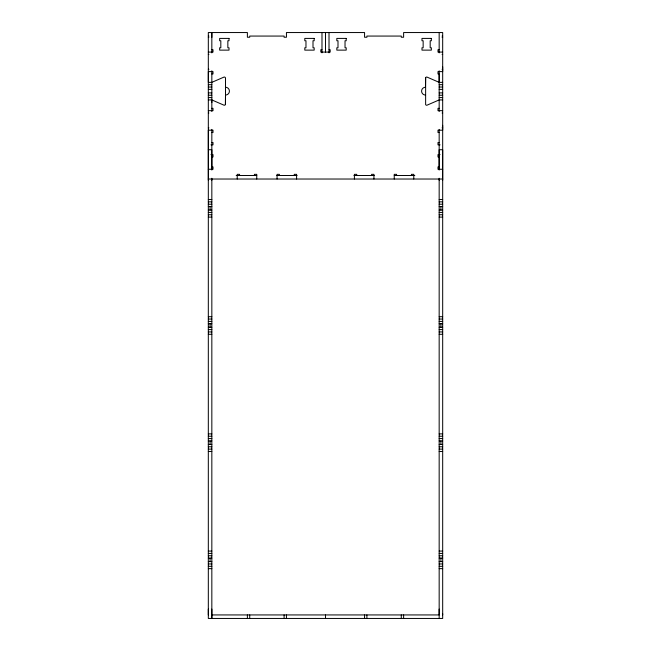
<?xml version="1.0" encoding="UTF-8"?>
<svg xmlns="http://www.w3.org/2000/svg" width="651" height="651" viewBox="0 0 651 651"><rect width="100%" height="100%" fill="white"/><g stroke="black" fill="none" stroke-linecap="round" stroke-linejoin="round"><path stroke-width="0.98" d="M210.078 561.618L210.078 558.102M210.078 444.438L210.078 440.922M210.078 327.258L210.078 323.742M210.078 210.078L210.078 206.562M211.835 178.244L211.835 618.45L211.835 609.076M211.835 170.057L211.835 149.73L208.32 149.73M211.835 102.614L211.835 99.928L208.32 99.928M211.835 37.432L211.835 32.55L211.835 52.894M439.165 609.076L439.165 614.935L211.835 614.935M439.165 618.45L439.165 178.244M439.165 170.057L439.165 149.73L442.68 149.73L442.68 618.45L208.32 618.45L208.32 130.2L213.007 130.2L213.007 132.544L211.835 132.544M442.68 82.352L439.165 82.352L439.165 73.954L437.993 73.954L437.993 71.61L442.68 71.61L442.68 66.727M440.922 561.618L440.922 558.102M440.922 444.438L440.922 440.922M440.922 327.258L440.922 323.742M440.922 210.078L440.922 206.562M442.68 125.317L442.68 130.2L437.993 130.2L437.993 132.544L439.165 132.544M225.368 104.624L225.506 95.046A3.906 3.906 0 0 0 229.412 91.14A3.906 3.906 0 0 0 225.506 87.234M439.165 82.352L427.129 77.135A1.172 1.172 0 0 0 425.632 77.656L425.494 87.234A3.906 3.906 0 0 0 421.588 91.14A3.906 3.906 0 0 0 425.494 95.046M425.632 77.656L425.632 104.624A1.172 1.172 0 0 0 427.129 105.145L439.165 99.928L442.68 99.928M208.32 36.065L208.906 36.065M442.094 36.065L442.68 36.065M208.32 37.237L208.906 37.237M442.094 37.237L442.68 37.237M211.835 49.736L213.007 49.736L213.007 52.08L208.32 52.08M321.985 49.736L320.813 49.736L320.813 52.08L330.187 52.08L330.187 49.736L329.015 49.736M439.165 49.736L437.993 49.736L437.993 52.08L442.68 52.08M208.32 54.424L208.906 54.424M442.094 54.424L442.68 54.424M208.32 69.266L208.906 69.266M442.094 69.266L442.68 69.266M211.835 73.954L213.007 73.954L213.007 71.61L208.32 71.61L208.32 82.352L211.835 82.352L223.871 77.135A1.172 1.172 0 0 1 225.506 78.21L225.506 104.07A1.172 1.172 0 0 1 223.871 105.145L211.835 99.928M208.32 84.695L211.835 84.695M439.165 84.695L442.68 84.695M208.32 87.039L211.835 87.039M439.165 87.039L442.68 87.039M208.32 89.382L211.835 89.382M439.165 89.382L442.68 89.382M208.32 92.898L211.835 92.898M439.165 92.898L442.68 92.898M208.32 95.241L211.835 95.241M439.165 95.241L442.68 95.241M208.32 97.585L211.835 97.585M439.165 97.585L442.68 97.585M211.835 108.326L213.007 108.326L213.007 110.67L208.32 110.67M439.165 108.326L437.993 108.326L437.993 110.67L442.68 110.67M208.32 113.014L208.906 113.014M442.094 113.014L442.68 113.014M208.32 127.856L208.906 127.856M442.094 127.856L442.68 127.856M211.835 142.504L213.007 142.504L213.007 144.847L210.957 144.847M439.165 142.504L437.993 142.504L437.993 144.847L440.043 144.847M210.957 154.612L213.007 154.612L213.007 156.956L211.835 156.956M440.043 154.612L437.993 154.612L437.993 156.956L439.165 156.956M208.32 169.26L213.007 169.26L213.007 166.916L211.835 166.916L211.835 129.386M442.68 169.26L437.993 169.26L437.993 166.916L439.165 166.916L439.165 129.386M236.191 175.51L256.754 175.51M276.789 175.51L297.084 175.51M353.916 175.51L374.211 175.51M394.246 175.51L414.809 175.51M208.32 179.025L442.68 179.025M208.32 199.531L211.835 199.531M439.165 199.531L442.68 199.531M208.32 201.875L211.835 201.875M439.165 201.875L442.68 201.875M208.32 204.219L211.835 204.219M439.165 204.219L442.68 204.219M208.32 206.562L211.835 206.562M439.165 206.562L442.68 206.562M208.32 210.078L211.835 210.078M439.165 210.078L442.68 210.078M208.32 212.421L211.835 212.421M439.165 212.421L442.68 212.421M208.32 214.765L211.835 214.765M439.165 214.765L442.68 214.765M208.32 217.108L211.835 217.108M439.165 217.108L442.68 217.108M208.32 316.712L211.835 316.712M439.165 316.712L442.68 316.712M208.32 319.055L211.835 319.055M439.165 319.055L442.68 319.055M208.32 321.399L211.835 321.399M439.165 321.399L442.68 321.399M208.32 323.742L211.835 323.742M439.165 323.742L442.68 323.742M208.32 327.258L211.835 327.258M439.165 327.258L442.68 327.258M208.32 329.601L211.835 329.601M439.165 329.601L442.68 329.601M208.32 331.945L211.835 331.945M439.165 331.945L442.68 331.945M208.32 334.288L211.835 334.288M439.165 334.288L442.68 334.288M208.32 433.892L211.835 433.892M439.165 433.892L442.68 433.892M208.32 436.235L211.835 436.235M439.165 436.235L442.68 436.235M208.32 438.579L211.835 438.579M439.165 438.579L442.68 438.579M208.32 440.922L211.835 440.922M439.165 440.922L442.68 440.922M208.32 444.438L211.835 444.438M439.165 444.438L442.68 444.438M208.32 446.781L211.835 446.781M439.165 446.781L442.68 446.781M208.32 449.125L211.835 449.125M439.165 449.125L442.68 449.125M208.32 451.468L211.835 451.468M439.165 451.468L442.68 451.468M208.32 551.072L211.835 551.072M439.165 551.072L442.68 551.072M208.32 553.415L211.835 553.415M439.165 553.415L442.68 553.415M208.32 555.759L211.835 555.759M439.165 555.759L442.68 555.759M208.32 558.102L211.835 558.102M439.165 558.102L442.68 558.102M208.32 561.618L211.835 561.618M439.165 561.618L442.68 561.618M208.32 563.961L211.835 563.961M439.165 563.961L442.68 563.961M208.32 566.305L211.835 566.305M439.165 566.305L442.68 566.305M208.32 568.648L211.835 568.648M439.165 568.648L442.68 568.648M442.68 180.197L442.68 32.55L403.62 32.55L403.62 37.237L401.276 37.237L401.276 36.065L366.904 36.065L366.904 37.237L364.56 37.237L364.56 32.55L286.44 32.55L286.44 37.237L284.096 37.237L284.096 36.065L249.724 36.065L249.724 37.237L247.38 37.237L247.38 32.55L208.32 32.55L208.32 180.197M442.68 613.763L442.68 614.935M439.165 32.55L439.165 52.894M439.165 70.796L439.165 111.484M439.165 168.088L439.165 169.26M439.165 179.025L439.165 180.197M413.776 179.025L413.776 174.338L411.432 174.338L411.432 175.51M403.62 614.935L403.62 618.45M401.276 614.935L401.276 618.45M396.589 175.51L396.589 174.338L394.246 174.338L394.246 179.025M373.934 179.025L373.934 174.338L371.591 174.338L371.591 175.51M366.904 614.935L366.904 618.45M364.56 614.935L364.56 618.45M356.748 175.51L356.748 174.338L354.404 174.338L354.404 179.025M329.015 32.55L329.015 52.829M325.5 32.55L325.5 52.08M325.5 614.935L325.5 618.45M321.985 32.55L321.985 52.829M296.596 179.025L296.596 174.338L294.252 174.338L294.252 175.51M286.44 614.935L286.44 618.45M284.096 614.935L284.096 618.45M279.409 175.51L279.409 174.338L277.066 174.338L277.066 179.025M256.754 179.025L256.754 174.338L254.411 174.338L254.411 175.51M249.724 614.935L249.724 618.45M247.38 614.935L247.38 618.45M239.568 175.51L239.568 174.338L237.224 174.338L237.224 179.025M211.835 70.796L211.835 111.484M211.835 168.088L211.835 169.26M211.835 179.025L211.835 180.197M208.32 609.076L208.32 614.935M229.022 38.409L219.647 38.409L219.647 40.753L220.819 40.753L220.819 47.783L219.647 47.783L219.647 50.127L229.022 50.127L229.022 47.783L227.85 47.783L227.85 40.753L229.022 40.753L229.022 38.409M314.173 38.409L304.798 38.409L304.798 40.753L305.97 40.753L305.97 47.783L304.798 47.783L304.798 50.127L314.173 50.127L314.173 47.783L313.001 47.783L313.001 40.753L314.173 40.753L314.173 38.409M346.202 38.409L336.827 38.409L336.827 40.753L337.999 40.753L337.999 47.783L336.827 47.783L336.827 50.127L346.202 50.127L346.202 47.783L345.03 47.783L345.03 40.753L346.202 40.753L346.202 38.409M431.353 38.409L421.978 38.409L421.978 40.753L423.15 40.753L423.15 47.783L421.978 47.783L421.978 50.127L431.353 50.127L431.353 47.783L430.181 47.783L430.181 40.753L431.353 40.753L431.353 38.409"/></g></svg>
